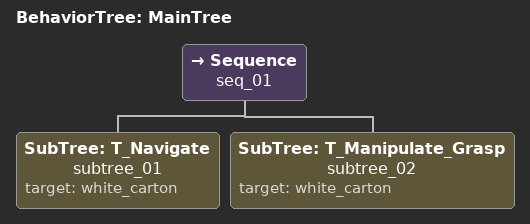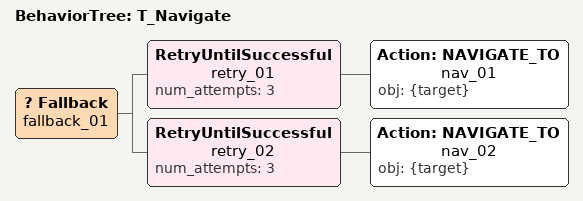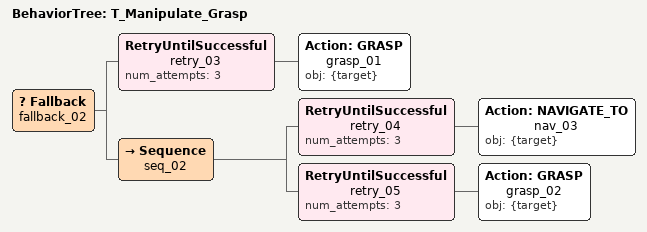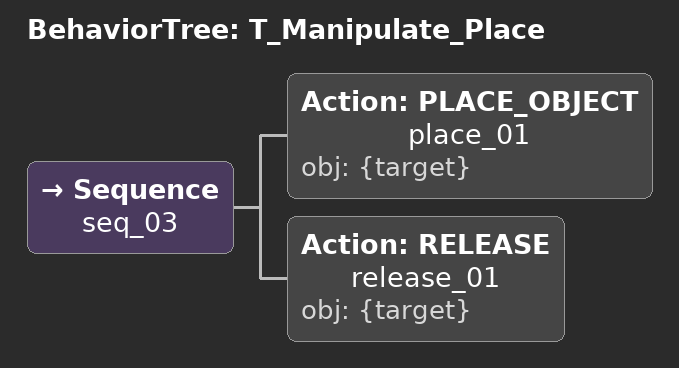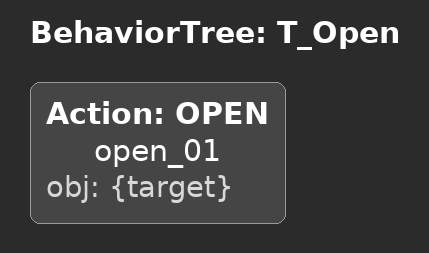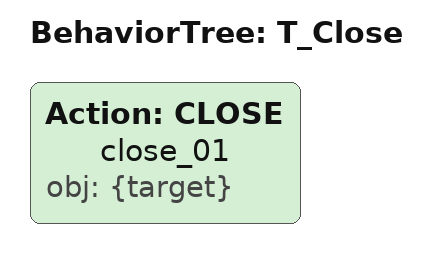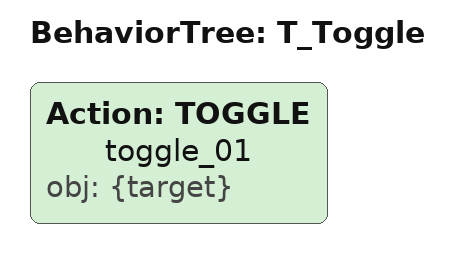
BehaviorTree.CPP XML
<root main_tree_to_execute="MainTree">
  <!-- MainTree using SubTrees -->
  <BehaviorTree ID="MainTree">
    <Sequence name="seq_01">
      <SubTree name="subtree_01" ID="T_Navigate" target="white_carton"/>
      <SubTree name="subtree_02" ID="T_Manipulate_Grasp" target="white_carton"/>
      <!-- The robot is now holding (raising) the white carton -->
    </Sequence>
  </BehaviorTree>

  <!-- Standard SubTree: T_Navigate -->
  <BehaviorTree ID="T_Navigate">
    <Fallback name="fallback_01">
      <RetryUntilSuccessful name="retry_01" num_attempts="3">
        <Action name="nav_01" ID="NAVIGATE_TO" obj="{target}"/>
      </RetryUntilSuccessful>
      <!-- Recovery: Try navigating again -->
      <RetryUntilSuccessful name="retry_02" num_attempts="3">
        <Action name="nav_02" ID="NAVIGATE_TO" obj="{target}"/>
      </RetryUntilSuccessful>
    </Fallback>
  </BehaviorTree>

  <!-- Standard SubTree: T_Manipulate_Grasp -->
  <BehaviorTree ID="T_Manipulate_Grasp">
    <Fallback name="fallback_02">
      <RetryUntilSuccessful name="retry_03" num_attempts="3">
        <Action name="grasp_01" ID="GRASP" obj="{target}"/>
      </RetryUntilSuccessful>
      <Sequence name="seq_02">
        <RetryUntilSuccessful name="retry_04" num_attempts="3">
          <Action name="nav_03" ID="NAVIGATE_TO" obj="{target}"/>
        </RetryUntilSuccessful>
        <RetryUntilSuccessful name="retry_05" num_attempts="3">
          <Action name="grasp_02" ID="GRASP" obj="{target}"/>
        </RetryUntilSuccessful>
      </Sequence>
    </Fallback>
  </BehaviorTree>

  <!-- Standard SubTree: T_Manipulate_Place -->
  <BehaviorTree ID="T_Manipulate_Place">
    <Sequence name="seq_03">
      <Action name="place_01" ID="PLACE_OBJECT" obj="{target}"/>
      <Action name="release_01" ID="RELEASE" obj="{target}"/>
    </Sequence>
  </BehaviorTree>

  <!-- Standard SubTree: T_Open -->
  <BehaviorTree ID="T_Open">
    <Action name="open_01" ID="OPEN" obj="{target}"/>
  </BehaviorTree>

  <!-- Standard SubTree: T_Close -->
  <BehaviorTree ID="T_Close">
    <Action name="close_01" ID="CLOSE" obj="{target}"/>
  </BehaviorTree>

  <!-- Standard SubTree: T_Toggle -->
  <BehaviorTree ID="T_Toggle">
    <Action name="toggle_01" ID="TOGGLE" obj="{target}"/>
  </BehaviorTree>
</root>
